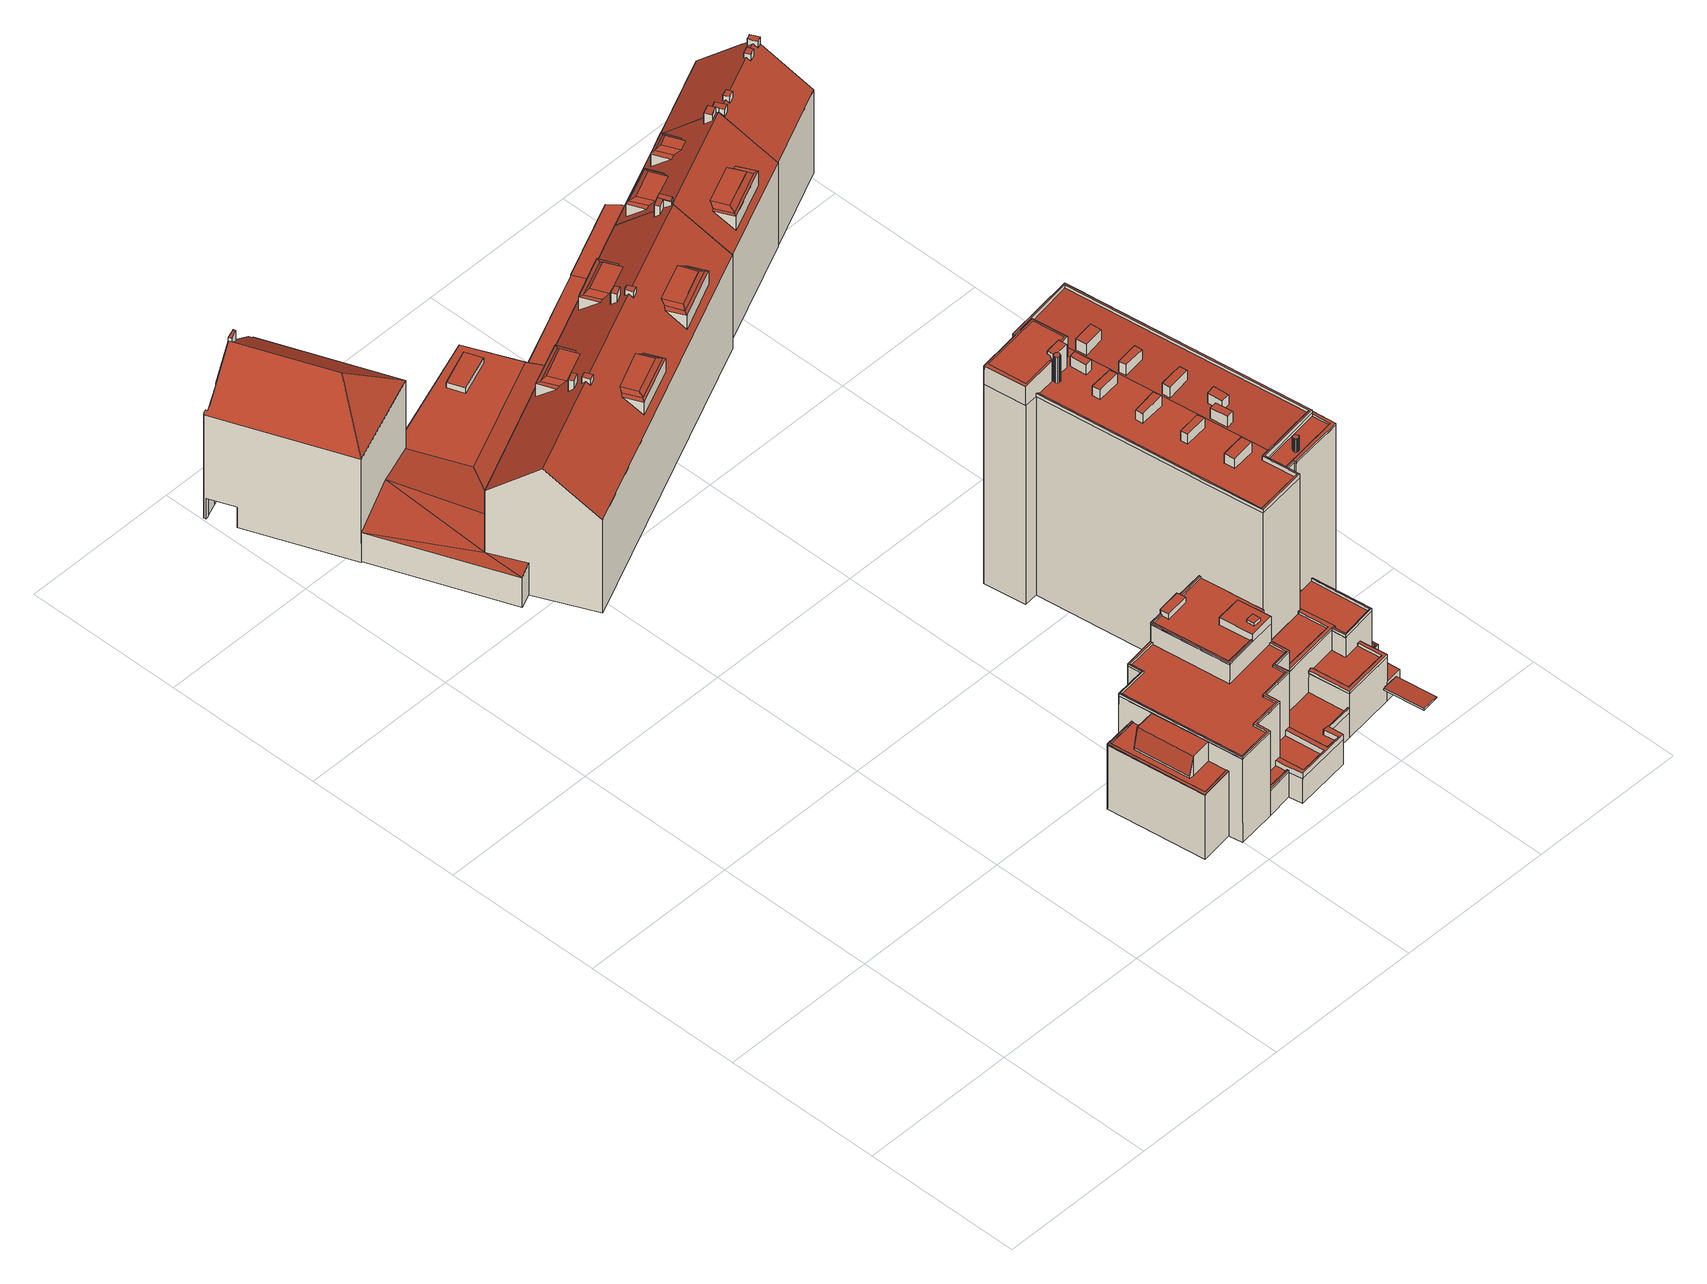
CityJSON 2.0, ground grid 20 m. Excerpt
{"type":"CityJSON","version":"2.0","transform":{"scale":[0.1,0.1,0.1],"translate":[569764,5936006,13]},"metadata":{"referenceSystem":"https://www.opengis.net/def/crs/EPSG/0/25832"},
"CityObjects":{
"building1":{"type":"Building","attributes":{"Grundfläche 2D":"478.852405","Grundhöhe NN":"15.529"},"children":["building1-1","building1-2","building1-3","building1-4","building1-5","building1-6","building1-7","building1-8","building1-9","building1-10","building1-11","building1-12","building1-13","building1-14"],"geometry":[{"type":"MultiSurface","lod":"3","boundaries":[[[0,1,2,3]],[[4,5,6,7,8],[9,10,11,12]],[[13,14,15,16,17,18,19,20,21,22,23,24,25,26,27,28,29,30]],[[31,32,33,34,35,36,37,38]],[[39,40,41,42,43,44,45,46,47,48,49,50]],[[51,52,53,54,55,56,57,58,59,60]],[[61,62,63,64,65,66,67,68,69,70,71,72,73,74]],[[75,76,77,78,79,80]],[[44,43,81,82,83,84,85,86,87,47,45]],[[88,89,90,91,92,93,94,95,96,97,98,99,100,101,102,103,104,105,106,107]],[[108,109,110,111,112]],[[81,43,113,114,82]],[[56,55,3,2]],[[54,53,1,0]],[[7,66,65,115,116,8]],[[116,64,117,118,5,4,8]],[[118,68,67,6,5]],[[7,6,67,66]],[[109,119,120,110]],[[111,110,120,121]],[[21,20,122,123]],[[22,21,123,124]],[[23,22,124,125]],[[58,57,56,2,1,53,52,51,126,127,24,23,125,128]],[[25,24,127,129,100,130]],[[99,98,26,25,130,100]],[[96,95,28,27,26,98,97]],[[28,95,94,29]],[[92,91,13,30,29,94,93]],[[13,91,90,14]],[[131,15,14,90,89,87]],[[131,87,86,85,16,15]],[[106,132,34,33,88,107]],[[35,34,132,106,133,119,109]],[[35,109,108,36]],[[39,50,76,134,135,40]],[[42,41,136,137]],[[41,40,135,136]],[[42,137,113,43]],[[46,45,47]],[[47,31,38,48]],[[36,108,112,78,138,49,48,38,37]],[[77,76,50,49,138,78]],[[59,58,128,139]],[[60,59,139,140]],[[51,60,140,126]],[[61,74,73,72,141,122,20,142]],[[19,18,63,62,61,142,20]],[[143,118,117,64,63,18,17,16]],[[118,143,16,85,84,68]],[[68,84,83,69]],[[144,141,72,71,70,69,83,82,114]],[[145,79,78,112,111,121]],[[80,79,145,146]],[[134,76,75,80,146,147]],[[33,32,31,47,87,89,88]],[[101,100,129,148]],[[102,101,148,149]],[[103,102,149,150]],[[151,105,104,103,150,152]],[[106,105,151,133]],[[127,126,140,139,128,125,124,123,122,141,144,114,113,137,136,135,134,147,146,145,121,120,119,133,151,152,150,149,148,129]]],"semantics":{"surfaces":[{"type":"RoofSurface"},{"type":"WallSurface"},{"type":"GroundSurface"}],"values":[0,0,0,0,0,0,0,0,0,0,0,1,1,1,1,1,1,1,1,1,1,1,1,1,1,1,1,1,1,1,1,1,1,1,1,1,1,1,1,1,1,1,1,1,1,1,1,1,1,1,1,1,1,1,1,1,1,1,1,1,1,2]}}]},
"building1-1":{"type":"BuildingInstallation","parents":["building1"],"geometry":[{"type":"MultiSurface","lod":"3","boundaries":[[[153,154,0,3]],[[153,3,55,155]],[[155,156,154,153]],[[156,54,0,154]]],"semantics":{"surfaces":[{"type":"RoofSurface"},{"type":"WallSurface"}],"values":[0,1,1,1]}}]},
"building1-2":{"type":"BuildingInstallation","parents":["building1"],"geometry":[{"type":"MultiSurface","lod":"3","boundaries":[[[157,158,116,115,159,160,161,162,163]],[[159,115,65,164]],[[160,159,164,165]],[[161,160,165,166]],[[74,61,163,162]],[[61,62,63,158,157,163]],[[63,64,116,158]]],"semantics":{"surfaces":[{"type":"RoofSurface"},{"type":"WallSurface"}],"values":[0,1,1,1,1,1,1]}}]},
"building1-3":{"type":"BuildingInstallation","parents":["building1"],"geometry":[{"type":"MultiSurface","lod":"3","boundaries":[[[167,168,169,170]],[[170,169,171,71]],[[167,170,71,72]],[[72,73,168,167]]],"semantics":{"surfaces":[{"type":"RoofSurface"},{"type":"WallSurface"}],"values":[0,1,1,1]}}]},
"building1-4":{"type":"BuildingInstallation","parents":["building1"],"geometry":[{"type":"MultiSurface","lod":"3","boundaries":[[[172,173,174,175]],[[174,173,9,12]],[[175,174,12,11]],[[172,175,11,10]],[[173,172,10,9]]],"semantics":{"surfaces":[{"type":"RoofSurface"},{"type":"WallSurface"}],"values":[0,1,1,1,1]}}]},
"building1-5":{"type":"BuildingInstallation","parents":["building1"],"geometry":[{"type":"MultiSurface","lod":"3","boundaries":[[[176,177,178,179,180,181]],[[177,176,182,183]],[[171,169,168,179,178,177,183]],[[73,74,162,180,179,168]],[[162,161,166,182,176,181,180]]],"semantics":{"surfaces":[{"type":"RoofSurface"},{"type":"WallSurface"}],"values":[0,1,1,1,1]}}]},
"building1-6":{"type":"BuildingInstallation","parents":["building1"],"geometry":[{"type":"MultiSurface","lod":"3","boundaries":[[[184,185,186,138,187,188]],[[78,138,186,77]],[[185,184,75,189]],[[79,187,138,78]],[[79,80,188,187]],[[80,75,184,188]],[[189,77,186,185]]],"semantics":{"surfaces":[{"type":"RoofSurface"},{"type":"WallSurface"}],"values":[0,1,1,1,1,1,1]}}]},
"building1-7":{"type":"BuildingInstallation","parents":["building1"],"geometry":[{"type":"MultiSurface","lod":"3","boundaries":[[[190,131,191,192,193,194,195,196]],[[87,131,190,86]],[[131,87,47,45,193,192,46,47,191]],[[194,193,45,44]],[[195,194,44,43,81]],[[81,197,196,195]],[[197,86,190,196]]],"semantics":{"surfaces":[{"type":"RoofSurface"},{"type":"WallSurface"}],"values":[0,1,1,1,1,1,1]}}]},
"building1-8":{"type":"BuildingInstallation","parents":["building1"],"geometry":[{"type":"MultiSurface","lod":"3","boundaries":[[[198,199,200,201,202,203,204,205,206,132,207,208,209,210,211,212,213,214,215]],[[216,217,218,101,102,203,202,201,200,97]],[[102,103,204,203]],[[103,104,105,206,205,204]],[[105,106,132,206]],[[107,207,132,106]],[[208,207,107,219]],[[219,220,209,208]],[[210,209,220,221]],[[211,210,221,222]],[[211,222,223,212]],[[223,92,213,212]],[[93,214,213,92]],[[93,224,215,214]],[[198,215,224,225]],[[225,96,199,198]],[[97,200,199,96]]],"semantics":{"surfaces":[{"type":"RoofSurface"},{"type":"WallSurface"}],"values":[0,1,1,1,1,1,1,1,1,1,1,1,1,1,1,1,1]}}]},
"building1-9":{"type":"BuildingInstallation","parents":["building1"],"geometry":[{"type":"MultiSurface","lod":"3","boundaries":[[[218,217,226,130]],[[216,99,226,217]],[[100,130,226,99]],[[100,101,218,130]]],"semantics":{"surfaces":[{"type":"RoofSurface"},{"type":"WallSurface"}],"values":[0,1,1,1]}}]},
"building1-10":{"type":"BuildingInstallation","parents":["building1"],"geometry":[{"type":"MultiSurface","lod":"3","boundaries":[[[227,228,229,230,231,232,233,234,235,236,237,142,238,239,240,241,242,243,244,245,246,247,248,249,250,143,251,252]],[[237,19,20,142]],[[20,21,238,142]],[[21,22,239,238]],[[22,23,240,239]],[[23,24,241,240]],[[24,25,242,241]],[[25,26,243,242]],[[26,27,28,245,244,243]],[[28,29,246,245]],[[29,30,13,248,247,246]],[[13,14,249,248]],[[14,15,250,249]],[[16,143,250,15]],[[143,16,17,251]],[[252,251,17,253]],[[227,252,253,254]],[[228,227,254,255]],[[229,228,255,256]],[[230,229,256,257]],[[231,230,257,258]],[[232,231,258,259]],[[259,260,233,232]],[[260,261,234,233]],[[235,234,261,262]],[[236,235,262,263]],[[263,19,237,236]]],"semantics":{"surfaces":[{"type":"RoofSurface"},{"type":"WallSurface"}],"values":[0,1,1,1,1,1,1,1,1,1,1,1,1,1,1,1,1,1,1,1,1,1,1,1,1,1,1]}}]},
"building1-11":{"type":"BuildingInstallation","parents":["building1"],"geometry":[{"type":"MultiSurface","lod":"3","boundaries":[[[264,265,266,267,268,269,270,271]],[[32,33,266,265]],[[33,34,267,266]],[[34,35,268,267]],[[35,36,269,268]],[[36,37,270,269]],[[37,272,271,270]],[[264,271,272,273]],[[265,264,273,32]]],"semantics":{"surfaces":[{"type":"RoofSurface"},{"type":"WallSurface"}],"values":[0,1,1,1,1,1,1,1,1]}}]},
"building1-12":{"type":"BuildingInstallation","parents":["building1"],"geometry":[{"type":"MultiSurface","lod":"3","boundaries":[[[274,275,276,277,278,279,280,281]],[[48,277,276,191,47]],[[48,49,278,277]],[[49,50,279,278]],[[50,39,280,279]],[[281,280,39,282]],[[282,283,274,281]],[[46,192,275,274,283]],[[192,191,276,275]]],"semantics":{"surfaces":[{"type":"RoofSurface"},{"type":"WallSurface"}],"values":[0,1,1,1,1,1,1,1,1]}}]},
"building1-13":{"type":"BuildingInstallation","parents":["building1"],"geometry":[{"type":"MultiSurface","lod":"3","boundaries":[[[284,285,286,287,288,289,290,291]],[[289,288,52,292]],[[290,289,292,293]],[[291,290,293,57]],[[58,284,291,57]],[[58,59,285,284]],[[59,60,286,285]],[[60,51,287,286]],[[52,288,287,51]]],"semantics":{"surfaces":[{"type":"RoofSurface"},{"type":"WallSurface"}],"values":[0,1,1,1,1,1,1,1,1]}}]},
"building1-14":{"type":"BuildingInstallation","parents":["building1"],"geometry":[{"type":"MultiSurface","lod":"3","boundaries":[[[294,295,296,297]],[[295,294,298,299]],[[296,295,299,300]],[[297,296,300,301]],[[301,298,294,297]],[[299,298,301,300]]],"semantics":{"surfaces":[{"type":"RoofSurface"},{"type":"WallSurface"},{"type":"OuterCeilingSurface"}],"values":[0,1,1,1,1,2]}}]},
"building2":{"type":"Building","attributes":{"Grundfläche 2D":"1160.914855","Grundhöhe NN":"13.715"},"children":["building2-1","building2-2","building2-3","building2-4","building2-5","building2-6"],"geometry":[{"type":"MultiSurface","lod":"3","boundaries":[[[302,303,304,305]],[[306,307,308,309]],[[309,310,311,306]],[[312,308,307,313]],[[314,308,312,315]],[[316,314,315,317]],[[310,309,316,317]],[[316,309,308,314]],[[318,319,320,321,322]],[[318,323,324,319]],[[325,321,320,326]],[[327,321,325,328]],[[329,327,328,330]],[[323,318,329,330]],[[327,329,318,322,321]],[[331,332,333,334,335]],[[336,334,333,337]],[[338,339,340,341]],[[334,336,340,339]],[[342,335,338,341]],[[335,342,343,331]],[[334,339,338,335]],[[344,345,346,347]],[[348,346,345,349]],[[350,346,348,351]],[[352,350,351,353]],[[354,347,352,353]],[[347,354,355,344]],[[346,350,352,347]],[[356,357,358,359,360,361,362,363,364,365,366,367]],[[367,366,368,369,370,371,372,356]],[[368,366,365]],[[373,374,375,376]],[[377,378,379,380,381,375,374],[382,383,384,385]],[[381,386,376,375]],[[387,388,386]],[[388,376,386]],[[389,388,387]],[[390,388,389]],[[391,392,393,394,395,396,397,398],[324,323,330,328,325,326,399,400],[401,402,311,310,317,315,312,313]],[[403,395,394,393,392,391,398,404,405,406,407],[408,343,342,341,340,336,337,409,410],[355,354,353,351,348,349,411,412]],[[413,414,415,416,417]],[[305,304,382,385]],[[302,305,385,384]],[[303,302,384,383]],[[304,303,383,382]],[[307,306,402,401]],[[307,401,313]],[[311,402,306]],[[320,319,400,399]],[[320,399,326]],[[324,400,319]],[[337,333,409]],[[408,331,343]],[[410,409,333,332,331,408]],[[349,345,411]],[[412,344,355]],[[412,411,345,344]],[[413,417,418,419]],[[420,415,414,413,419,421]],[[416,415,420,422]],[[423,424,425,426,360,359,358,357,356,372,371,427,428]],[[429,430,361,360,426]],[[363,362,361,430,431]],[[431,432,433,434,435,436,365,364,363]],[[386,381,368,365,436,437,387]],[[438,439,440,441,369,368,381,380]],[[442,370,369,441]],[[443,444,427,371,370,442]],[[374,373,416,422,445,377]],[[378,377,445,446]],[[379,378,446,447]],[[380,379,447,438]],[[437,448,389,387]],[[390,389,448,449]],[[450,418,417,407,406,405,404,398,397,451,452]],[[373,376,388,403,407,417,416]],[[453,396,395,403,388,390,449]],[[397,396,453,451]],[[454,455,440,439]],[[426,433,432,429]],[[456,425,424,423,444,443]],[[457,435,434,458]],[[458,455,454,457]],[[429,432,431,430]],[[438,447,446,445,422,420,421,419,418,450,452,451,453,449,448,437,436,435,457,454,439]],[[427,444,423,424,423,428]],[[434,433,426,456,443,442,441,440,455,458]]],"semantics":{"surfaces":[{"type":"RoofSurface"},{"type":"WallSurface"},{"type":"GroundSurface"},{"type":"OuterCeilingSurface"}],"values":[0,0,0,0,0,0,0,0,0,0,0,0,0,0,0,0,0,0,0,0,0,0,0,0,0,0,0,0,0,0,0,0,0,0,0,0,0,0,0,0,0,0,1,1,1,1,1,1,1,1,1,1,1,1,1,1,1,1,1,1,1,1,1,1,1,1,1,1,1,1,1,1,1,1,1,1,1,1,1,1,1,1,1,1,2,2,2,3]}}]},
"building2-1":{"type":"BuildingInstallation","parents":["building2"],"geometry":[{"type":"MultiSurface","lod":"3","boundaries":[[[459,460,461,462,463,464]],[[460,459,464,465,466,467]],[[467,394,468,462,461,460]],[[463,462,468,469]],[[463,469,393,465,464]]],"semantics":{"surfaces":[{"type":"RoofSurface"},{"type":"WallSurface"}],"values":[0,1,1,1,1]}}]},
"building2-2":{"type":"BuildingInstallation","parents":["building2"],"geometry":[{"type":"MultiSurface","lod":"3","boundaries":[[[470,471,472,473]],[[471,470,474,475]],[[475,476,472,471]],[[473,472,476,477]],[[477,474,470,473]]],"semantics":{"surfaces":[{"type":"RoofSurface"},{"type":"WallSurface"}],"values":[0,1,1,1,1]}}]},
"building2-3":{"type":"BuildingInstallation","parents":["building2"],"geometry":[{"type":"MultiSurface","lod":"3","boundaries":[[[478,479,480,481,482,483]],[[484,478,483,406]],[[479,478,484,485]],[[480,479,485,486]],[[481,480,486,487]],[[487,404,482,481]],[[404,405,406,483,482]]],"semantics":{"surfaces":[{"type":"RoofSurface"},{"type":"WallSurface"}],"values":[0,1,1,1,1,1,1]}}]},
"building2-4":{"type":"BuildingInstallation","parents":["building2"],"geometry":[{"type":"MultiSurface","lod":"3","boundaries":[[[488,489,490,491]],[[489,488,492,493]],[[493,494,490,489]],[[491,490,494,495]],[[495,492,488,491]]],"semantics":{"surfaces":[{"type":"RoofSurface"},{"type":"WallSurface"}],"values":[0,1,1,1,1]}}]},
"building2-5":{"type":"BuildingInstallation","parents":["building2"],"geometry":[{"type":"MultiSurface","lod":"3","boundaries":[[[496,497,498,499,500,501]],[[499,498,497,502,503,504]],[[499,504,392,505,500]],[[501,500,505,506]],[[506,391,502,497,496,501]]],"semantics":{"surfaces":[{"type":"RoofSurface"},{"type":"WallSurface"}],"values":[0,1,1,1,1]}}]},
"building2-6":{"type":"BuildingInstallation","parents":["building2"],"geometry":[{"type":"MultiSurface","lod":"3","boundaries":[[[507,508,509,510]],[[510,509,356,367]],[[507,510,367,511]],[[508,507,511,372]],[[509,508,372,356]]],"semantics":{"surfaces":[{"type":"RoofSurface"},{"type":"WallSurface"}],"values":[0,1,1,1,1]}}]},
"building3":{"type":"Building","attributes":{"Grundfläche 2D":"543.025433","Grundhöhe NN":"15.483"},"children":["building3-1","building3-2","building3-3","building3-4","building3-5","building3-6","building3-7","building3-8","building3-9","building3-10","building3-11","building3-12","building3-13","building3-14","building3-15","building3-16"],"geometry":[{"type":"MultiSurface","lod":"3","boundaries":[[[512,513,514,515,516,517,518,519,520,521]],[[522,523,524,525,526,527,528,529,530,531,532,533,534,535,536,537,538,539,540,541,542,543]],[[544,545,546,547,548,549,550,551,552,553,554,555]],[[556,557,558,559,560]],[[561,560,559,562,563,564,565,566,567,568,569,570,571,572,573,574]],[[575,576,577,578,579,580]],[[541,572,571,521,581,582,583,542]],[[571,570,569,513,512,521]],[[584,566,565,585]],[[585,565,564,586]],[[532,587,588,589,586,564,563,533]],[[589,588,582,581]],[[534,533,563,562]],[[559,558,535,534,562]],[[558,557,556,537,536,535]],[[556,560,561,538,537]],[[561,574,539,538]],[[540,539,574,573]],[[573,572,541,540]],[[583,590,591,592,523,522,543,542]],[[593,524,523,592]],[[594,525,524,593,595,596]],[[597,598,526,525,594]],[[598,599,600,601,602,530,529,528,527,526]],[[530,602,603,604,531]],[[532,531,604,587]],[[544,555,137,136]],[[545,544,136,135]],[[146,605,548,547,546,545,135,147]],[[606,550,549,548,605,607]],[[551,550,606,608]],[[593,592,114,113]],[[555,554,553,594,596,595,593,113,137]],[[598,597,594,553,552,609]],[[551,608,610,576,575,580,579,611,612,602,601,600,599,598,609,552]],[[604,603,602,612,613]],[[588,587,614,615]],[[587,604,613,614]],[[582,588,615,616]],[[583,582,616,617]],[[592,591,590,583,617,141,144,114]],[[577,576,610,618]],[[578,577,618,619]],[[579,578,619,611]],[[607,605,146,147,135,136,137,113,114,144,141,617,616,615,614,613,612,611,619,618,610,608,606]]],"semantics":{"surfaces":[{"type":"RoofSurface"},{"type":"WallSurface"},{"type":"GroundSurface"}],"values":[0,0,0,0,0,0,1,1,1,1,1,1,1,1,1,1,1,1,1,1,1,1,1,1,1,1,1,1,1,1,1,1,1,1,1,1,1,1,1,1,1,1,1,1,2]}}]},
"building3-1":{"type":"BuildingInstallation","parents":["building3"],"geometry":[{"type":"MultiSurface","lod":"3","boundaries":[[[620,621,622,623]],[[624,625,623,622]],[[625,626,620,623]],[[621,620,626,627]],[[622,621,627,624]]],"semantics":{"surfaces":[{"type":"RoofSurface"},{"type":"WallSurface"}],"values":[0,1,1,1,1]}}]},
"building3-2":{"type":"BuildingInstallation","parents":["building3"],"geometry":[{"type":"MultiSurface","lod":"3","boundaries":[[[628,629,630,631]],[[632,633,631,630]],[[628,631,633,634]],[[634,635,629,628]],[[630,629,635,632]]],"semantics":{"surfaces":[{"type":"RoofSurface"},{"type":"WallSurface"}],"values":[0,1,1,1,1]}}]},
"building3-3":{"type":"BuildingInstallation","parents":["building3"],"geometry":[{"type":"MultiSurface","lod":"3","boundaries":[[[636,637,638,639]],[[639,638,640,641]],[[641,642,636,639]],[[637,636,642,643]],[[643,640,638,637]]],"semantics":{"surfaces":[{"type":"RoofSurface"},{"type":"WallSurface"}],"values":[0,1,1,1,1]}}]},
"building3-4":{"type":"BuildingInstallation","parents":["building3"],"geometry":[{"type":"MultiSurface","lod":"3","boundaries":[[[644,645,646,647]],[[647,646,648,649]],[[644,647,649,650]],[[645,644,650,651]],[[646,645,651,648]]],"semantics":{"surfaces":[{"type":"RoofSurface"},{"type":"WallSurface"}],"values":[0,1,1,1,1]}}]},
"building3-5":{"type":"BuildingInstallation","parents":["building3"],"geometry":[{"type":"MultiSurface","lod":"3","boundaries":[[[652,653,654,655]],[[656,657,655,654]],[[657,658,652,655]],[[653,652,658,659]],[[654,653,659,656]]],"semantics":{"surfaces":[{"type":"RoofSurface"},{"type":"WallSurface"}],"values":[0,1,1,1,1]}}]},
"building3-6":{"type":"BuildingInstallation","parents":["building3"],"geometry":[{"type":"MultiSurface","lod":"3","boundaries":[[[586,589,581,521,520,519,518,517,516,515,584,585]]],"semantics":{"surfaces":[{"type":"RoofSurface"}],"values":[0]}}]},
"building3-7":{"type":"BuildingInstallation","parents":["building3"],"geometry":[{"type":"MultiSurface","lod":"3","boundaries":[[[660,661,662,663,664,665,666,667]],[[576,664,663,575]],[[576,577,665,664]],[[577,578,666,665]],[[578,579,667,666]],[[580,660,667,579]],[[661,660,580,668]],[[668,669,662,661]],[[669,575,663,662]]],"semantics":{"surfaces":[{"type":"RoofSurface"},{"type":"WallSurface"}],"values":[0,1,1,1,1,1,1,1,1]}}]},
"building3-8":{"type":"BuildingInstallation","parents":["building3"],"geometry":[{"type":"MultiSurface","lod":"3","boundaries":[[[670,671,672,673,674,675,676,677,678,679,680,681,682,683,684,685,686,687,688,689,690,691,692]],[[693,694,672,671]],[[695,693,671,670]],[[694,696,673,672]],[[696,697,674,673]],[[697,698,675,674]],[[698,699,676,675]],[[699,700,677,676]],[[700,701,678,677]],[[701,702,679,678]],[[702,703,680,679]],[[703,704,681,680]],[[704,705,682,681]],[[705,706,683,682]],[[684,683,706,707]],[[707,708,685,684]],[[708,709,686,685]],[[709,710,687,686]],[[710,711,688,687]],[[711,712,689,688]],[[712,713,690,689]],[[713,714,691,690]],[[714,715,692,691]],[[715,695,670,692]]],"semantics":{"surfaces":[{"type":"RoofSurface"},{"type":"WallSurface"}],"values":[0,1,1,1,1,1,1,1,1,1,1,1,1,1,1,1,1,1,1,1,1,1,1,1]}}]},
"building3-9":{"type":"BuildingInstallation","parents":["building3"],"geometry":[{"type":"MultiSurface","lod":"3","boundaries":[[[716,717,718,719,720,721,722,609,723,596,595,724]],[[722,551,552,725,723,609]],[[723,725,554,596]],[[554,555,595,596]],[[544,724,595,555]],[[544,545,716,724]],[[716,545,546,547,548,719,718,717]],[[548,549,550,721,720,719]],[[550,551,722,721]]],"semantics":{"surfaces":[{"type":"RoofSurface"},{"type":"WallSurface"}],"values":[0,1,1,1,1,1,1,1,1]}}]},
"building3-10":{"type":"BuildingInstallation","parents":["building3"],"geometry":[{"type":"MultiSurface","lod":"3","boundaries":[[[726,727,728,729]],[[729,728,730,731]],[[726,729,731,732]],[[727,726,732,733]],[[728,727,733,730]]],"semantics":{"surfaces":[{"type":"RoofSurface"},{"type":"WallSurface"}],"values":[0,1,1,1,1]}}]},
"building3-11":{"type":"BuildingInstallation","parents":["building3"],"geometry":[{"type":"MultiSurface","lod":"3","boundaries":[[[734,735,736,737]],[[737,736,738,739]],[[734,737,739,740]],[[735,734,740,741]],[[736,735,741,738]]],"semantics":{"surfaces":[{"type":"RoofSurface"},{"type":"WallSurface"}],"values":[0,1,1,1,1]}}]},
"building3-12":{"type":"BuildingInstallation","parents":["building3"],"geometry":[{"type":"MultiSurface","lod":"3","boundaries":[[[742,743,744,745]],[[745,744,746,747]],[[747,748,742,745]],[[748,749,743,742]],[[744,743,749,746]]],"semantics":{"surfaces":[{"type":"RoofSurface"},{"type":"WallSurface"}],"values":[0,1,1,1,1]}}]},
"building3-13":{"type":"BuildingInstallation","parents":["building3"],"geometry":[{"type":"MultiSurface","lod":"3","boundaries":[[[750,751,752,753,754,755]],[[756,753,752,751,514,513,569,757]],[[756,758,754,753]],[[566,584,515,750,755,754,758]],[[750,515,514,751]]],"semantics":{"surfaces":[{"type":"RoofSurface"},{"type":"WallSurface"}],"values":[0,1,1,1,1]}}]},
"building3-14":{"type":"BuildingInstallation","parents":["building3"],"geometry":[{"type":"MultiSurface","lod":"3","boundaries":[[[759,760,761,762,763,764,765,766,767,768,769,770,771,772,773,774,775,776,777,778,779,780,781,782]],[[783,784,761,760]],[[785,783,760,759]],[[784,786,762,761]],[[786,787,763,762]],[[787,788,764,763]],[[788,789,765,764]],[[789,790,766,765]],[[790,791,767,766]],[[791,792,768,767]],[[792,793,769,768]],[[793,794,770,769]],[[794,795,771,770]],[[795,796,772,771]],[[796,797,773,772]],[[797,798,774,773]],[[798,799,775,774]],[[799,800,776,775]],[[800,801,777,776]],[[801,802,778,777]],[[802,803,779,778]],[[803,804,780,779]],[[804,805,781,780]],[[805,806,782,781]],[[806,785,759,782]]],"semantics":{"surfaces":[{"type":"RoofSurface"},{"type":"WallSurface"}],"values":[0,1,1,1,1,1,1,1,1,1,1,1,1,1,1,1,1,1,1,1,1,1,1,1,1]}}]},
"building3-15":{"type":"BuildingInstallation","parents":["building3"],"geometry":[{"type":"MultiSurface","lod":"3","boundaries":[[[807,808,809,810]],[[809,811,812,810]],[[812,813,807,810]],[[808,807,813,814]],[[814,811,809,808]]],"semantics":{"surfaces":[{"type":"RoofSurface"},{"type":"WallSurface"}],"values":[0,1,1,1,1]}}]},
"building3-16":{"type":"BuildingInstallation","parents":["building3"],"geometry":[{"type":"MultiSurface","lod":"3","boundaries":[[[815,816,817,818]],[[818,817,819,820]],[[815,818,820,821]],[[816,815,821,822]],[[817,816,822,819]]],"semantics":{"surfaces":[{"type":"RoofSurface"},{"type":"WallSurface"}],"values":[0,1,1,1,1]}}]},
"building4":{"type":"Building","attributes":{"Grundfläche 2D":"242.361030","Grundhöhe NN":"15.081"},"children":["building4-1","building4-2"],"geometry":[{"type":"Solid","lod":"3","boundaries":[[[[823,824,825,826]],[[826,827,828,823]],[[829,830,825,824]],[[831,825,830,832]],[[833,831,832,834]],[[827,826,833,834]],[[831,833,826,825]],[[835,836,837,838]],[[839,838,837,840]],[[840,841,842,839]],[[843,837,836,844]],[[845,843,844,846]],[[841,840,845,846]],[[837,843,845,840]],[[847,848,849,850]],[[851,849,848,852]],[[853,849,851,854]],[[855,853,854,856]],[[857,850,855,856]],[[847,850,857,858]],[[850,849,853,855]],[[859,860,861,862,398,397,863,864],[828,827,834,832,830,829,865,866]],[[867,868,869,870,407,871,872,873,398,862,861,860],[852,874,875,858,857,856,854,851],[836,835,876,877,842,841,846,844]],[[878,413,417,879]],[[865,824,823,866]],[[829,824,865]],[[823,828,866]],[[835,838,876]],[[877,839,842]],[[877,876,838,839]],[[852,848,874]],[[875,847,858]],[[875,874,848,847]],[[417,880,407,870,881,882,879]],[[883,884,397,398,873,872,871,407,880,885]],[[864,863,397,884,886]],[[887,859,864,886]],[[860,859,887,888]],[[889,881,870,869,868,867,860,888,890]],[[878,879,882,891]],[[413,878,891,892]],[[417,413,892,880]],[[885,880,892,891,882,881,889,890,888,887,886,884,883]]]],"semantics":{"surfaces":[{"type":"RoofSurface"},{"type":"WallSurface"},{"type":"GroundSurface"}],"values":[[0,0,0,0,0,0,0,0,0,0,0,0,0,0,0,0,0,0,0,0,0,0,0,0,1,1,1,1,1,1,1,1,1,1,1,1,1,1,1,1,1,1,2]]}}]},
"building4-1":{"type":"BuildingInstallation","parents":["building4"],"geometry":[{"type":"MultiSurface","lod":"3","boundaries":[[[483,482,893,894]],[[871,872,482,483]],[[895,893,482,872]],[[895,896,894,893]],[[896,871,483,894]]],"semantics":{"surfaces":[{"type":"RoofSurface"},{"type":"WallSurface"}],"values":[0,1,1,1,1]}}]},
"building4-2":{"type":"BuildingInstallation","parents":["building4"],"geometry":[{"type":"MultiSurface","lod":"3","boundaries":[[[897,898,899,900,901]],[[869,902,899,898]],[[902,903,900,899]],[[867,901,900,903]],[[867,868,869,898,897,901]]],"semantics":{"surfaces":[{"type":"RoofSurface"},{"type":"WallSurface"}],"values":[0,1,1,1,1]}}]},
"building5":{"type":"Building","attributes":{"Grundfläche 2D":"147.136520","Grundhöhe NN":"15.212"},"children":["building5-1","building5-2","building5-3","building5-4"],"geometry":[{"type":"Solid","lod":"3","boundaries":[[[[904,905,906,907,908,909,910,911,912,864,913,914]],[[915,916,917,918,870,868,867,919,911,910,909,908,907,906,905,904]],[[870,918,920,921]],[[919,867,868,870,921,922]],[[911,919,922,923]],[[864,912,911,923,924]],[[913,864,924,925]],[[918,917,916,915,904,914,913,925,920]],[[924,923,922,921,920,925]]]],"semantics":{"surfaces":[{"type":"RoofSurface"},{"type":"WallSurface"},{"type":"GroundSurface"}],"values":[[0,0,1,1,1,1,1,1,2]]}}]},
"building5-1":{"type":"BuildingInstallation","parents":["building5"],"geometry":[{"type":"MultiSurface","lod":"3","boundaries":[[[926,927,928,929,930,931]],[[916,932,933,927,926,931]],[[934,929,928,927,933,905,935]],[[934,914,930,929]],[[914,904,915,916,931,930]]],"semantics":{"surfaces":[{"type":"RoofSurface"},{"type":"WallSurface"}],"values":[0,1,1,1,1]}}]},
"building5-2":{"type":"BuildingInstallation","parents":["building5"],"geometry":[{"type":"MultiSurface","lod":"3","boundaries":[[[936,937,938,939,940,897,901]],[[911,912,938,937]],[[919,936,901,897,868,867]],[[919,911,937,936]],[[912,941,939,938]],[[910,942,940,939,941]],[[897,940,942,868]]],"semantics":{"surfaces":[{"type":"RoofSurface"},{"type":"WallSurface"}],"values":[0,1,1,1,1,1,1]}}]},
"building5-3":{"type":"BuildingInstallation","parents":["building5"],"geometry":[{"type":"MultiSurface","lod":"3","boundaries":[[[943,944,945,946,947,948]],[[949,907,950,946,945,944]],[[947,946,950,951]],[[947,951,906,952,948]],[[944,943,948,952,953,949]]],"semantics":{"surfaces":[{"type":"RoofSurface"},{"type":"WallSurface"}],"values":[0,1,1,1,1]}}]},
"building5-4":{"type":"BuildingInstallation","parents":["building5"],"geometry":[{"type":"MultiSurface","lod":"3","boundaries":[[[954,955,956,957,958]],[[959,909,960,956,955,954]],[[957,956,960,961]],[[957,961,908,962,958]],[[954,958,962,959]]],"semantics":{"surfaces":[{"type":"RoofSurface"},{"type":"WallSurface"}],"values":[0,1,1,1,1]}}]}
},
"vertices":[
[355,65,147],[381,69,147],[371,140,147],[346,137,147],[528,121,186],[531,121,186],[525,163,186],[493,159,186],[499,117,186],[518,135,186],[519,125,186],[509,124,186],[508,134,186],[512,77,147],[509,94,147],[534,98,147],[531,121,147],[528,121,147],[458,111,147],[445,209,147],[445,212,147],[404,206,147],[406,188,147],[366,183,147],[387,25,147],[435,31,147],[433,49,147],[472,54,147],[473,54,147],[471,72,147],[511,77,147],[609,108,89],[573,103,89],[568,102,89],[575,50,89],[641,59,89],[636,94,89],[632,93,89],[611,90,89],[647,174,118],[621,170,118],[620,172,118],[603,170,118],[606,151,118],[608,151,118],[614,108,118],[611,108,118],[609,108,118],[611,90,118],[658,97,118],[648,174,118],[384,42,119],[384,45,119],[381,69,119],[355,65,119],[346,137,119],[371,140,119],[368,164,119],[368,166,119],[326,161,119],[342,36,119],[445,212,175],[445,209,175],[458,111,175],[499,117,175],[499,119,175],[493,159,175],[525,163,175],[528,139,175],[541,141,175],[541,142,175],[530,221,175],[530,223,175],[491,218,175],[462,214,175],[657,175,60],[648,174,60],[658,98,60],[658,97,60],[669,98,60],[659,175,60],[603,150,118],[541,142,118],[541,141,118],[528,139,118],[531,121,118],[533,103,118],[534,98,118],[568,102,61],[534,98,61],[509,94,61],[512,77,61],[511,77,61],[505,76,61],[471,72,61],[473,54,61],[472,54,61],[466,53,61],[433,49,61],[435,34,61],[435,31,61],[468,36,61],[471,19,61],[542,28,61],[542,30,61],[540,46,61],[575,50,61],[574,52,61],[636,94,53],[641,59,53],[663,62,53],[659,97,53],[658,97,53],[606,151,25],[541,142,25],[499,119,177],[499,117,177],[528,121,175],[531,121,175],[641,59,25],[663,62,25],[659,97,25],[445,212,25],[404,206,25],[406,188,25],[366,183,25],[384,42,25],[387,25,25],[368,166,25],[435,31,25],[435,31,64],[534,98,121],[575,50,69],[575,50,25],[648,174,25],[621,170,25],[620,172,25],[603,170,25],[658,97,61],[326,161,25],[342,36,25],[530,223,25],[445,212,150],[531,121,150],[530,221,25],[669,98,25],[659,175,25],[657,175,25],[468,36,25],[471,19,25],[542,28,25],[540,46,25],[542,30,25],
[340,136,122],[349,65,122],[340,136,119],[349,65,119],
[445,209,177],[458,111,177],[460,114,177],[447,210,177],[462,212,177],[462,214,177],[445,212,177],[460,114,175],[447,210,175],[462,212,175],
[530,223,177],[491,218,177],[492,215,177],[530,221,177],[492,215,175],
[519,125,190],[518,135,190],[508,134,190],[509,124,190],
[463,203,183],[493,207,183],[492,215,183],[491,218,183],[462,214,183],[462,212,183],[463,203,175],[493,207,175],
[657,175,61],[667,100,61],[658,98,61],[669,98,61],[659,175,61],[667,100,60],
[533,103,121],[609,108,121],[611,108,121],[614,108,121],[608,151,121],[603,150,121],[608,112,121],[608,112,118],
[476,22,69],[472,54,69],[466,53,69],[468,38,69],[468,36,69],[471,19,69],[542,28,69],[542,30,69],[540,46,69],[574,52,69],[540,47,69],[540,48,69],[533,48,69],[536,29,69],[517,27,69],[511,77,69],[505,76,69],[511,26,69],[468,38,61],[468,38,64],[468,36,64],[540,47,61],[540,48,61],[533,48,61],[536,29,61],[517,27,61],[511,26,61],[476,22,61],
[435,34,64],
[507,96,150],[509,79,150],[468,73,150],[470,56,150],[430,51,150],[432,33,150],[388,27,150],[368,182,150],[408,187,150],[406,204,150],[445,209,150],[404,206,150],[406,188,150],[366,183,150],[387,25,150],[435,31,150],[433,49,150],[472,54,150],[473,54,150],[471,72,150],[511,77,150],[512,77,150],[509,94,150],[534,98,150],[528,121,150],[531,99,150],[531,99,147],[507,96,147],[509,79,147],[468,73,147],[470,56,147],[430,51,147],[432,33,147],[388,27,147],[368,182,147],[408,187,147],[406,204,147],
[579,55,93],[573,103,93],[568,102,93],[575,50,93],[641,59,93],[636,94,93],[632,93,93],[636,62,93],[636,62,89],[579,55,89],
[613,92,122],[611,108,122],[609,108,122],[611,90,122],[658,97,122],[648,174,122],[647,174,122],[656,98,122],[656,98,118],[613,92,118],
[368,166,120],[326,161,120],[342,36,120],[384,42,120],[384,45,120],[345,39,120],[329,159,120],[368,164,120],[345,39,119],[329,159,119],
[635,58,49],[642,7,49],[664,10,48],[657,61,48],[635,58,46],[642,7,46],[664,10,46],[657,61,46],
[331,1059,66],[323,1080,66],[278,1062,66],[286,1042,66],[324,822,169],[386,850,169],[382,851,171],[326,826,171],[316,847,171],[314,844,169],[372,872,171],[376,872,169],[375,854,174],[366,874,174],[328,833,174],[320,853,174],[449,882,171],[447,877,169],[510,906,169],[505,907,171],[454,884,171],[440,903,171],[437,899,169],[496,928,171],[500,927,169],[498,909,175],[489,931,175],[452,888,175],[442,910,175],[443,1003,169],[393,980,169],[389,978,169],[394,976,170],[441,997,170],[403,957,170],[399,956,169],[439,990,176],[401,973,176],[410,953,176],[448,970,176],[450,978,170],[453,981,169],[321,947,169],[266,923,169],[271,921,170],[319,942,170],[280,902,170],[275,901,169],[278,918,175],[287,898,175],[316,936,175],[325,915,175],[327,923,170],[330,926,169],[62,1170,210],[29,1156,181],[28,1155,179],[9,1148,163],[8,1147,162],[7,1150,162],[5,1150,161],[3,1149,159],[4,1146,159],[68,985,159],[109,1052,210],[64,1166,210],[184,1031,159],[121,1190,159],[118,1188,162],[116,1192,162],[74,1174,200],[384,983,62],[363,1029,57],[214,962,57],[173,888,62],[332,1095,59],[192,1045,60],[189,1053,60],[177,1049,60],[184,1031,59],[278,1062,59],[323,1080,59],[331,1059,58],[286,1042,58],[131,1010,66],[69,986,50],[133,870,54],[135,818,51],[153,826,54],[414,927,197],[408,924,197],[290,871,197],[284,868,197],[160,812,197],[187,752,144],[562,921,144],[535,981,197],[510,906,150],[447,877,149],[386,850,149],[324,822,150],[133,870,144],[534,983,196],[531,990,189],[528,997,183],[509,1040,144],[443,1003,150],[389,978,150],[393,980,150],[266,923,150],[321,947,150],[489,1084,56],[489,1083,56],[364,1027,56],[384,983,56],[509,1040,56],[509,1040,7],[489,1084,7],[364,1027,7],[489,1083,7],[384,983,7],[28,1155,7],[9,1148,7],[9,1148,37],[8,1147,37],[116,1192,7],[29,1156,7],[8,1147,7],[7,1150,7],[3,1149,7],[4,1146,7],[4,1146,37],[17,1114,37],[17,1114,7],[68,985,7],[69,986,7],[177,1049,7],[132,1162,7],[132,1162,37],[121,1190,37],[118,1188,37],[117,1191,37],[117,1191,7],[332,1095,7],[192,1045,7],[189,1053,7],[135,818,7],[153,826,7],[531,990,7],[562,921,7],[535,981,7],[187,752,7],[69,1141,7],[69,1141,37],[28,1155,37],[71,1135,7],[71,1135,37],
[287,874,202],[282,872,202],[284,868,202],[286,863,202],[293,866,202],[289,875,202],[289,875,193],[287,874,193],[282,872,193],[286,863,193],[293,866,193],
[397,930,200],[407,935,200],[404,941,200],[394,937,200],[397,930,189],[407,935,189],[404,941,183],[394,937,183],
[518,992,201],[521,986,201],[530,990,201],[533,982,201],[534,983,201],[528,997,201],[518,992,183],[521,986,189],[530,990,189],[533,982,196],
[274,875,200],[284,880,200],[281,886,200],[271,881,200],[274,875,189],[284,880,189],[281,886,183],[271,881,183],
[414,927,202],[413,931,202],[409,930,202],[406,928,202],[410,919,202],[417,922,202],[413,931,193],[409,930,193],[406,928,193],[410,919,193],[417,922,193],
[75,1171,215],[74,1174,215],[62,1170,215],[64,1166,215],[75,1171,200],
[533,437,345],[536,443,345],[536,446,345],[556,449,345],[566,450,345],[561,490,345],[483,480,345],[489,432,345],[531,438,345],[531,435,345],[530,221,321],[541,142,321],[606,151,321],[600,195,321],[683,206,321],[682,209,321],[645,494,321],[645,496,321],[641,521,321],[550,509,321],[553,492,321],[555,492,321],[553,507,321],[639,519,321],[680,209,321],[680,208,321],[598,197,321],[604,153,321],[542,145,321],[505,431,321],[503,431,321],[530,223,321],[620,172,312],[621,170,312],[657,175,312],[659,175,312],[690,179,312],[686,209,312],[686,210,312],[682,209,312],[683,206,312],[600,195,312],[603,172,312],[603,170,312],[680,208,317],[680,209,317],[639,519,317],[573,510,314],[614,200,314],[598,197,315],[553,507,315],[555,492,315],[563,493,315],[569,448,315],[556,446,315],[556,449,315],[536,446,316],[536,443,316],[533,437,316],[531,435,316],[505,431,317],[542,145,317],[604,153,315],[648,467,60],[649,464,60],[702,471,60],[698,503,60],[645,496,60],[645,494,60],[485,429,345],[485,429,318],[503,431,317],[556,446,345],[569,448,345],[563,493,345],[553,492,315],[478,482,318],[478,482,345],[530,223,317],[530,221,317],[541,142,317],[606,151,315],[600,195,315],[603,170,315],[603,172,315],[614,197,314],[683,206,317],[682,209,317],[645,494,317],[645,496,317],[641,521,317],[573,512,314],[550,509,315],[690,179,25],[686,210,25],[686,209,25],[682,209,25],[683,206,315],[649,464,25],[645,496,25],[641,521,25],[550,509,25],[553,492,25],[478,482,25],[485,429,25],[503,431,25],[702,471,25],[698,503,25],
[589,282,330],[560,278,330],[561,269,330],[591,273,330],[561,269,316],[591,273,315],[589,282,315],[560,278,316],
[610,454,330],[583,450,330],[585,436,330],[611,440,330],[585,436,314],[611,440,315],[610,454,315],[583,450,314],
[572,417,330],[569,438,330],[561,437,330],[563,416,330],[561,437,315],[563,416,315],[572,417,315],[569,438,315],
[618,399,330],[590,395,330],[592,386,330],[619,389,330],[592,386,314],[619,389,316],[618,399,316],[590,395,314],
[633,278,330],[631,298,330],[620,296,330],[622,277,330],[620,296,315],[622,277,315],[633,278,316],[631,298,315],
[645,494,62],[696,500,62],[700,474,62],[648,467,62],[649,464,62],[702,471,62],[698,503,62],[645,496,62],[696,500,60],[700,474,60],
[636,188,331],[635,188,331],[634,188,331],[633,187,331],[632,186,331],[632,185,331],[632,184,331],[632,183,331],[632,182,331],[633,182,331],[633,181,331],[634,181,331],[635,181,331],[636,181,331],[637,181,331],[638,182,331],[638,183,331],[639,183,331],[639,184,331],[639,185,331],[638,186,331],[638,187,331],[637,187,331],[635,188,312],[634,188,312],[636,188,312],[633,187,312],[632,186,312],[632,185,312],[632,184,312],[632,183,312],[632,182,312],[633,182,312],[633,181,312],[634,181,312],[635,181,312],[636,181,312],[637,181,312],[638,182,312],[638,183,312],[639,183,312],[639,184,312],[639,185,312],[638,186,312],[638,187,312],[637,187,312],
[621,170,315],[657,175,315],[659,175,315],[690,179,315],[686,209,315],[686,210,315],[682,209,315],[686,183,315],[620,172,315],[686,183,312],
[597,226,330],[567,222,330],[569,209,330],[599,213,330],[569,209,316],[599,213,315],[597,226,315],[567,222,316],
[584,328,330],[582,338,330],[550,333,330],[551,324,330],[550,333,316],[551,324,316],[584,328,315],[582,338,315],
[629,334,330],[628,344,330],[598,340,330],[599,330,330],[598,340,314],[599,330,314],[629,334,316],[628,344,316],
[556,449,349],[536,446,349],[537,438,349],[537,436,349],[557,438,349],[556,446,349],[537,436,316],[537,438,316],[557,438,315],
[536,435,354],[535,435,354],[534,435,354],[533,435,354],[533,434,354],[532,434,354],[532,433,354],[532,432,354],[532,431,354],[532,430,354],[533,429,354],[534,428,354],[535,428,354],[536,428,354],[537,428,354],[537,429,354],[538,429,354],[538,430,354],[539,431,354],[539,432,354],[538,433,354],[538,434,354],[537,434,354],[537,435,354],[535,435,316],[534,435,316],[536,435,316],[533,435,316],[533,434,316],[532,434,316],[532,433,316],[532,432,316],[532,431,316],[532,430,316],[533,429,316],[534,428,316],[535,428,316],[536,428,316],[537,428,316],[537,429,316],[538,429,316],[538,430,316],[539,431,316],[539,432,316],[538,433,316],[538,434,316],[537,434,316],[537,435,316],
[618,258,330],[615,280,330],[606,279,330],[609,257,330],[606,279,314],[609,257,314],[618,258,315],[615,280,315],
[576,384,330],[574,393,330],[545,390,330],[546,380,330],[545,390,316],[546,380,316],[576,384,315],[574,393,315],
[587,940,170],[651,969,170],[645,970,170],[589,944,170],[579,965,170],[576,963,170],[640,991,170],[636,990,170],[638,973,175],[629,993,175],[591,952,175],[582,972,175],[602,1047,169],[607,1048,171],[598,1067,171],[593,1068,169],[623,1082,169],[621,1077,171],[629,1058,171],[632,1061,169],[605,1064,176],[614,1044,176],[618,1071,176],[627,1050,176],[573,1059,169],[522,1036,169],[526,1036,171],[571,1056,171],[535,1016,171],[531,1015,169],[533,1032,175],[542,1013,175],[568,1048,175],[577,1028,175],[580,1036,171],[582,1039,169],[666,1039,196],[666,1040,197],[655,1035,197],[541,984,197],[653,962,144],[693,980,144],[651,969,149],[587,940,149],[665,1043,194],[663,1046,191],[661,1051,187],[639,1098,144],[528,997,182],[534,983,195],[535,981,196],[522,1036,151],[573,1059,151],[593,1068,151],[623,1082,151],[589,1129,56],[622,1090,56],[509,1040,21],[639,1098,21],[622,1090,21],[535,981,21],[562,921,21],[534,983,21],[693,980,21],[666,1039,21],[666,1040,21],[663,1046,21],[665,1043,21],[589,1129,21],[489,1084,21],
[540,986,201],[534,1000,201],[540,986,195],[534,1000,182],
[663,1046,203],[661,1051,203],[650,1046,203],[654,1038,203],[665,1043,203],[650,1046,187],[654,1038,194],
[770,1086,197],[763,1083,197],[752,1078,197],[744,1074,197],[692,1051,197],[684,1047,197],[673,1042,197],[666,1039,197],[669,1034,192],[796,1027,144],[772,1081,192],[769,1088,195],[767,1092,191],[764,1099,185],[743,1145,144],[666,1040,196],[743,1145,22],[639,1098,22],[666,1040,22],[666,1039,22],[693,980,22],[796,1027,22],
[764,1090,202],[761,1089,202],[763,1083,202],[766,1078,202],[772,1081,202],[767,1092,202],[764,1090,191],[761,1089,191],[766,1078,192],[765,1080,194],
[666,1040,203],[666,1039,203],[669,1034,203],[676,1037,203],[670,1049,203],[676,1037,192],[670,1049,191],
[744,1077,203],[743,1077,203],[744,1074,203],[746,1070,203],[754,1073,203],[751,1080,203],[743,1077,195],[746,1070,193],[754,1073,193],[751,1080,195],[744,1077,195],
[683,1050,203],[684,1047,203],[686,1043,203],[694,1046,203],[691,1053,203],[683,1050,195],[686,1043,193],[694,1046,193],[691,1053,195]
]}
